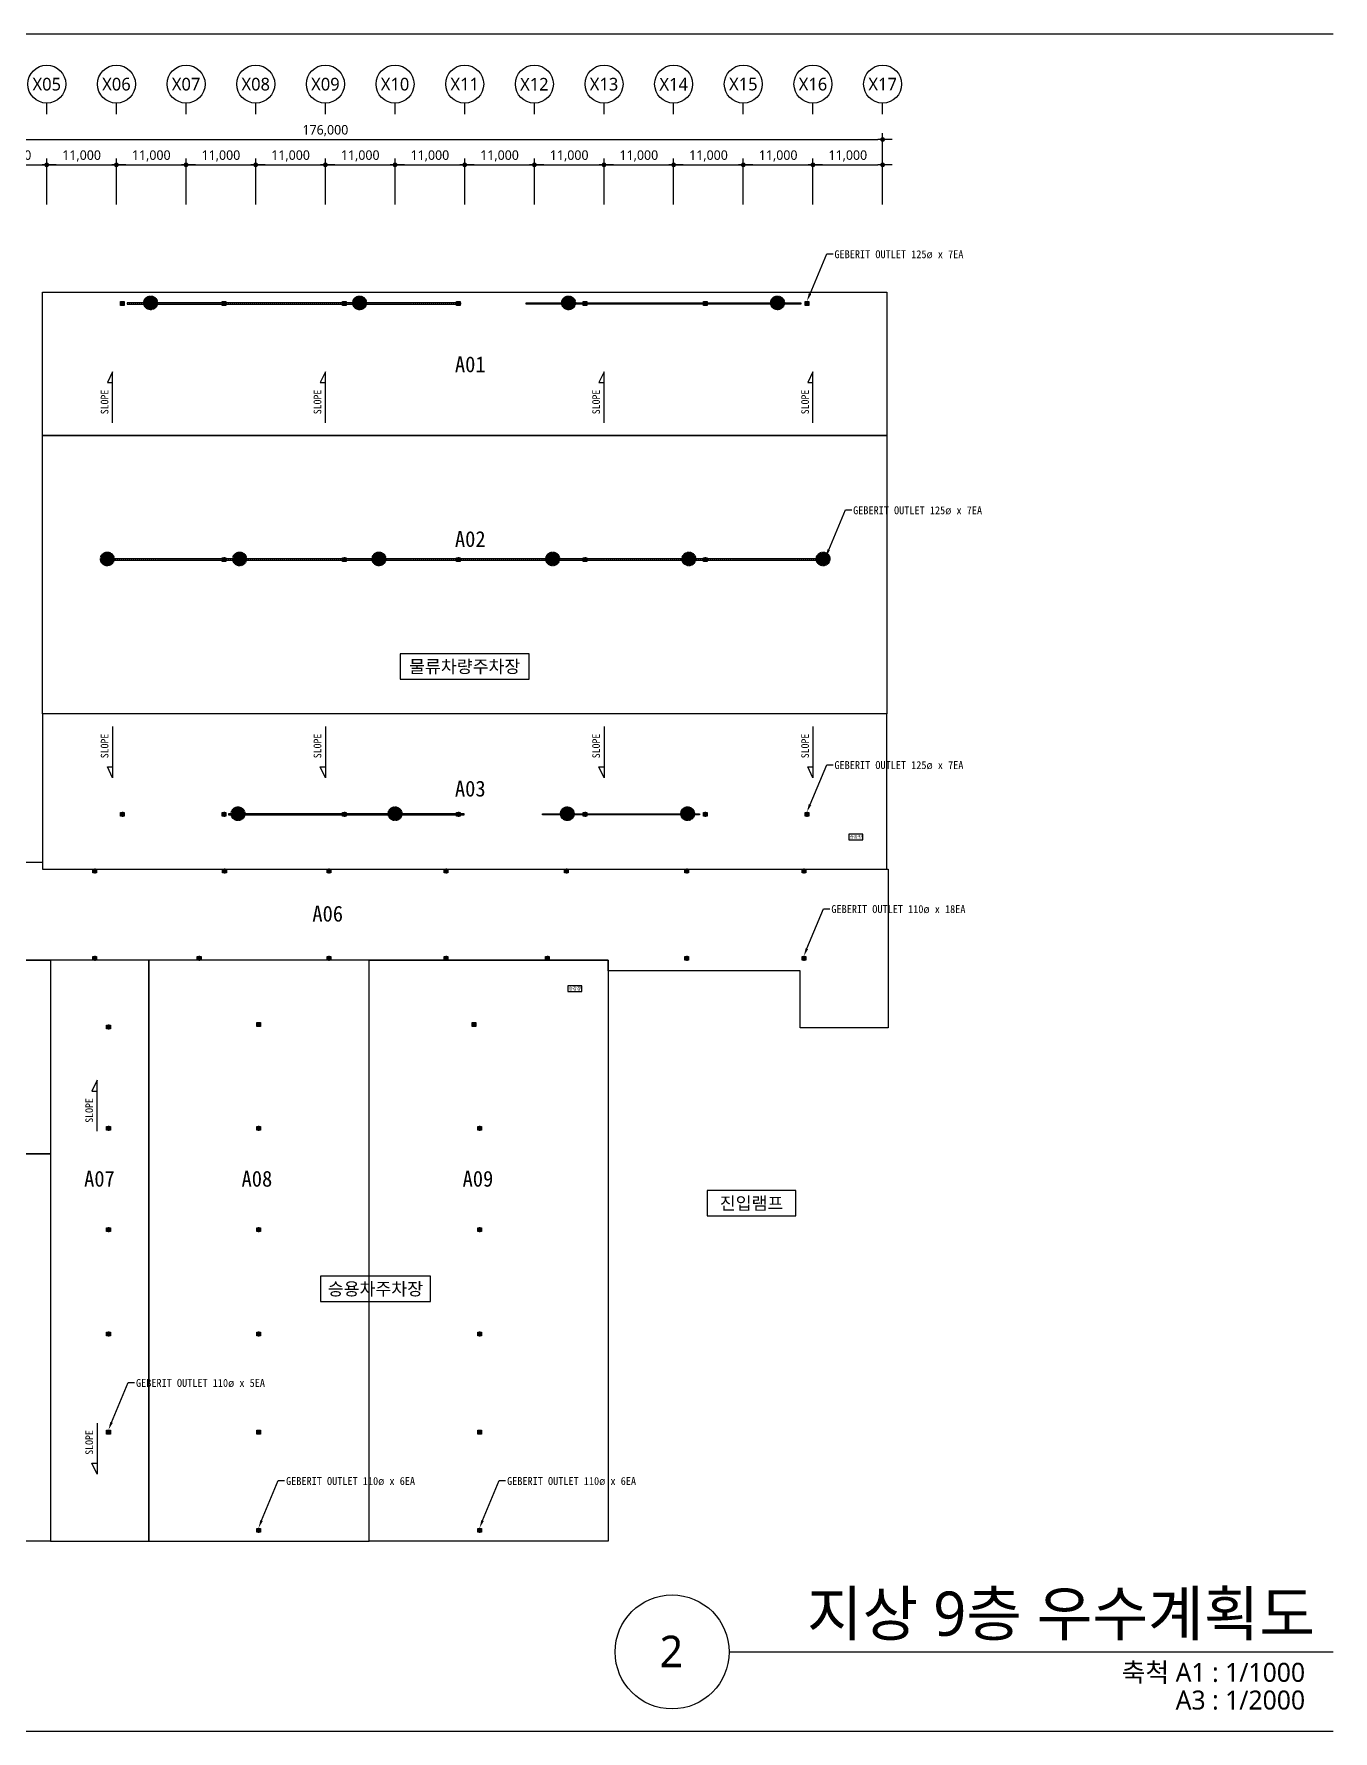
# Model space of a CAD drawing. Header units: millimetres. Extents: x 5104319 to 7084979, y 3076390 to 3633130.
# Drawn here: x 6457912 to 6663069, y 3365030 to 3633130 of the extents above; entities that cross this region are included whole.
import ezdxf
from ezdxf.enums import TextEntityAlignment as Align

# ---------------------------------------------------------------- set-up
doc = ezdxf.new("R2010")
doc.units = ezdxf.units.MM
doc.header["$PDMODE"] = 1
doc.linetypes.add('HID', pattern=[2.3, 1.5, -0.8])
doc.layers.get('Defpoints').update_dxf_attribs({"color": 140})
for name, color, linetype in [('!!트렌치', 10, 'Continuous'), ('AA-SYMB', 1, 'Continuous'), ('AA-TEX-3', 3, 'Continuous'), ('ARCH', 8, 'Continuous'), ('사이포닉', 3, 'Continuous'), ('사이포닉0', 3, 'Continuous'), ('우수면적', 1, 'Continuous')]:
    doc.layers.add(name, color=color, linetype=linetype)
for name, color, linetype, lineweight in [('A-AXIS-BUBL', 7, 'Continuous', 25), ('A-DIMS', 7, 'Continuous', 25), ('A-XXXX-SYMB', 7, 'Continuous', 25), ('A-XXXX-TXT1', 3, 'Continuous', 25), ('A-XXXX-TXT2', 3, 'Continuous', 25)]:
    doc.layers.add(name, color=color, linetype=linetype, lineweight=lineweight)
doc.styles.add('HY울릉도L', font='')
doc.styles.add('XR-평면도$0$맑은 고딕', font='malgun.ttf')
doc.styles.add('돋움체', font='')
doc.styles.add('맑은고딕', font='malgun.ttf')
doc.styles.add('사이포닉', font='')
doc.styles.get('HY울릉도L').set_extended_font_data('Dotum')
doc.styles.get('돋움체').set_extended_font_data('DotumChe')
doc.styles.get('사이포닉').set_extended_font_data('GulimChe')
doc.dimstyles.new('CDIM', dxfattribs={"dimtxt": 3, "dimasz": 1.5, "dimexe": 2, "dimexo": 1, "dimgap": 1, "dimtad": 1, "dimdec": 0, "dimrnd": 0.5, "dimzin": 0, "dimdsep": 32, "dimlunit": 6, "dimtxsty": 'HY울릉도L', "dimblk1": '_CIDOT', "dimblk2": '_CIDOT', "dimsah": 1, "dimcen": 5.5, "dimclrd": 2, "dimclre": 2, "dimclrt": 7, "dimadec": 0, "dimazin": 0, "dimtfac": 1, "dimtdec": 0, "dimtix": 1, "dimtmove": 2, "dimatfit": 1, "dimldrblk": '_CIDOT', "dimfxl": 1, "dimtolj": 1, "dimtzin": 0, "dimlwd": -1, "dimarcsym": 0})
pattern_1 = [(90, (72700, -81950), (-317.5, 2e-14), [])]
pattern_2 = [(45, (62016.24, 2647.49), (-112.2532, 112.2532), [])]
pattern_3 = [(45, (62016.24, 2447.49), (-112.2532, 112.2532), [])]
pattern_4 = [(45, (57016.24, 2447.49), (-112.2532, 112.2532), [])]

# ---------------------------------------------------------------- blocks, each defined once
blk = doc.blocks.new('_CIDOT')
at = {"color": 0, "linetype": 'ByBlock'}
blk.add_line((2, 0), (-1, 0), dxfattribs=at)
at = {"color": 0, "linetype": 'ByBlock', "const_width": 0.5}
blk.add_lwpolyline([(-0.25, 0, 1), (0.25, 0, 1)], format="xyb", close=True, dxfattribs=at)
blk = doc.blocks.new('*D30')
at = {"layer": 'A-DIMS', "lineweight": -2, "transparency": 16777216}
for p, q in [((159693, 255621), (159693, 262871)), ((170693, 255621), (170693, 262871))]:
    blk.add_line(p, q, dxfattribs=at)
at = {"layer": 'A-DIMS', "transparency": 16777216}
blk.add_line((160443, 261871), (169943, 261871), dxfattribs=at)
at = {"layer": 'Defpoints', "color": 0, "transparency": 16777216}
for p in [(170693, 261871), (159693, 255121), (170693, 255121)]:
    blk.add_point(p, dxfattribs=at)
at = {"layer": 'A-DIMS', "transparency": 16777216, "xscale": 750, "yscale": 750, "zscale": 750, "rotation": 180}
blk.add_blockref('_CIDOT', (159693, 261871), dxfattribs=at)
at = {"layer": 'A-DIMS', "transparency": 16777216, "xscale": 750, "yscale": 750, "zscale": 750}
blk.add_blockref('_CIDOT', (170693, 261871), dxfattribs=at)
at = {"layer": 'A-DIMS', "color": 3, "transparency": 16777216, "insert": (165193, 263275), "char_height": 1500, "attachment_point": 5, "style": '맑은고딕'}
blk.add_mtext('\\A1;11,000', dxfattribs=at)
blk = doc.blocks.new('*D31')
at = {"layer": 'A-DIMS', "lineweight": -2, "transparency": 16777216}
for p, q in [((170693, 255621), (170693, 262871)), ((181693, 255621), (181693, 262871))]:
    blk.add_line(p, q, dxfattribs=at)
at = {"layer": 'A-DIMS', "transparency": 16777216}
blk.add_line((171443, 261871), (180943, 261871), dxfattribs=at)
at = {"layer": 'Defpoints', "color": 0, "transparency": 16777216}
for p in [(181693, 261871), (170693, 255121), (181693, 255121)]:
    blk.add_point(p, dxfattribs=at)
at = {"layer": 'A-DIMS', "transparency": 16777216, "xscale": 750, "yscale": 750, "zscale": 750, "rotation": 180}
blk.add_blockref('_CIDOT', (170693, 261871), dxfattribs=at)
at = {"layer": 'A-DIMS', "transparency": 16777216, "xscale": 750, "yscale": 750, "zscale": 750}
blk.add_blockref('_CIDOT', (181693, 261871), dxfattribs=at)
at = {"layer": 'A-DIMS', "color": 3, "transparency": 16777216, "insert": (176193, 263275), "char_height": 1500, "attachment_point": 5, "style": '맑은고딕'}
blk.add_mtext('\\A1;11,000', dxfattribs=at)
blk = doc.blocks.new('*D32')
at = {"layer": 'A-DIMS', "lineweight": -2, "transparency": 16777216}
for p, q in [((181693, 255621), (181693, 262871)), ((192693, 255621), (192693, 262871))]:
    blk.add_line(p, q, dxfattribs=at)
at = {"layer": 'A-DIMS', "transparency": 16777216}
blk.add_line((182443, 261871), (191943, 261871), dxfattribs=at)
at = {"layer": 'Defpoints', "color": 0, "transparency": 16777216}
for p in [(192693, 261871), (181693, 255121), (192693, 255121)]:
    blk.add_point(p, dxfattribs=at)
at = {"layer": 'A-DIMS', "transparency": 16777216, "xscale": 750, "yscale": 750, "zscale": 750, "rotation": 180}
blk.add_blockref('_CIDOT', (181693, 261871), dxfattribs=at)
at = {"layer": 'A-DIMS', "transparency": 16777216, "xscale": 750, "yscale": 750, "zscale": 750}
blk.add_blockref('_CIDOT', (192693, 261871), dxfattribs=at)
at = {"layer": 'A-DIMS', "color": 3, "transparency": 16777216, "insert": (187193, 263275), "char_height": 1500, "attachment_point": 5, "style": '맑은고딕'}
blk.add_mtext('\\A1;11,000', dxfattribs=at)
blk = doc.blocks.new('*D33')
at = {"layer": 'A-DIMS', "lineweight": -2, "transparency": 16777216}
for p, q in [((192693, 255621), (192693, 262871)), ((203693, 255621), (203693, 262871))]:
    blk.add_line(p, q, dxfattribs=at)
at = {"layer": 'A-DIMS', "transparency": 16777216}
blk.add_line((193443, 261871), (202943, 261871), dxfattribs=at)
at = {"layer": 'Defpoints', "color": 0, "transparency": 16777216}
for p in [(203693, 261871), (192693, 255121), (203693, 255121)]:
    blk.add_point(p, dxfattribs=at)
at = {"layer": 'A-DIMS', "transparency": 16777216, "xscale": 750, "yscale": 750, "zscale": 750, "rotation": 180}
blk.add_blockref('_CIDOT', (192693, 261871), dxfattribs=at)
at = {"layer": 'A-DIMS', "transparency": 16777216, "xscale": 750, "yscale": 750, "zscale": 750}
blk.add_blockref('_CIDOT', (203693, 261871), dxfattribs=at)
at = {"layer": 'A-DIMS', "color": 3, "transparency": 16777216, "insert": (198193, 263275), "char_height": 1500, "attachment_point": 5, "style": '맑은고딕'}
blk.add_mtext('\\A1;11,000', dxfattribs=at)
blk = doc.blocks.new('*D34')
at = {"layer": 'A-DIMS', "lineweight": -2, "transparency": 16777216}
for p, q in [((203693, 255621), (203693, 262871)), ((214693, 255621), (214693, 262871))]:
    blk.add_line(p, q, dxfattribs=at)
at = {"layer": 'A-DIMS', "transparency": 16777216}
blk.add_line((204443, 261871), (213943, 261871), dxfattribs=at)
at = {"layer": 'Defpoints', "color": 0, "transparency": 16777216}
for p in [(214693, 261871), (203693, 255121), (214693, 255121)]:
    blk.add_point(p, dxfattribs=at)
at = {"layer": 'A-DIMS', "transparency": 16777216, "xscale": 750, "yscale": 750, "zscale": 750, "rotation": 180}
blk.add_blockref('_CIDOT', (203693, 261871), dxfattribs=at)
at = {"layer": 'A-DIMS', "transparency": 16777216, "xscale": 750, "yscale": 750, "zscale": 750}
blk.add_blockref('_CIDOT', (214693, 261871), dxfattribs=at)
at = {"layer": 'A-DIMS', "color": 3, "transparency": 16777216, "insert": (209193, 263275), "char_height": 1500, "attachment_point": 5, "style": '맑은고딕'}
blk.add_mtext('\\A1;11,000', dxfattribs=at)
blk = doc.blocks.new('*D35')
at = {"layer": 'A-DIMS', "lineweight": -2, "transparency": 16777216}
for p, q in [((214693, 255621), (214693, 262871)), ((225693, 255621), (225693, 262871))]:
    blk.add_line(p, q, dxfattribs=at)
at = {"layer": 'A-DIMS', "transparency": 16777216}
blk.add_line((215443, 261871), (224943, 261871), dxfattribs=at)
at = {"layer": 'Defpoints', "color": 0, "transparency": 16777216}
for p in [(225693, 261871), (214693, 255121), (225693, 255121)]:
    blk.add_point(p, dxfattribs=at)
at = {"layer": 'A-DIMS', "transparency": 16777216, "xscale": 750, "yscale": 750, "zscale": 750, "rotation": 180}
blk.add_blockref('_CIDOT', (214693, 261871), dxfattribs=at)
at = {"layer": 'A-DIMS', "transparency": 16777216, "xscale": 750, "yscale": 750, "zscale": 750}
blk.add_blockref('_CIDOT', (225693, 261871), dxfattribs=at)
at = {"layer": 'A-DIMS', "color": 3, "transparency": 16777216, "insert": (220193, 263275), "char_height": 1500, "attachment_point": 5, "style": '맑은고딕'}
blk.add_mtext('\\A1;11,000', dxfattribs=at)
blk = doc.blocks.new('*D36')
at = {"layer": 'A-DIMS', "lineweight": -2, "transparency": 16777216}
for p, q in [((225693, 255621), (225693, 262871)), ((236693, 255621), (236693, 262871))]:
    blk.add_line(p, q, dxfattribs=at)
at = {"layer": 'A-DIMS', "transparency": 16777216}
blk.add_line((226443, 261871), (235943, 261871), dxfattribs=at)
at = {"layer": 'Defpoints', "color": 0, "transparency": 16777216}
for p in [(236693, 261871), (225693, 255121), (236693, 255121)]:
    blk.add_point(p, dxfattribs=at)
at = {"layer": 'A-DIMS', "transparency": 16777216, "xscale": 750, "yscale": 750, "zscale": 750, "rotation": 180}
blk.add_blockref('_CIDOT', (225693, 261871), dxfattribs=at)
at = {"layer": 'A-DIMS', "transparency": 16777216, "xscale": 750, "yscale": 750, "zscale": 750}
blk.add_blockref('_CIDOT', (236693, 261871), dxfattribs=at)
at = {"layer": 'A-DIMS', "color": 3, "transparency": 16777216, "insert": (231193, 263275), "char_height": 1500, "attachment_point": 5, "style": '맑은고딕'}
blk.add_mtext('\\A1;11,000', dxfattribs=at)
blk = doc.blocks.new('*D37')
at = {"layer": 'A-DIMS', "lineweight": -2, "transparency": 16777216}
for p, q in [((236693, 255621), (236693, 262871)), ((247693, 255621), (247693, 262871))]:
    blk.add_line(p, q, dxfattribs=at)
at = {"layer": 'A-DIMS', "transparency": 16777216}
blk.add_line((237443, 261871), (246943, 261871), dxfattribs=at)
at = {"layer": 'Defpoints', "color": 0, "transparency": 16777216}
for p in [(247693, 261871), (236693, 255121), (247693, 255121)]:
    blk.add_point(p, dxfattribs=at)
at = {"layer": 'A-DIMS', "transparency": 16777216, "xscale": 750, "yscale": 750, "zscale": 750, "rotation": 180}
blk.add_blockref('_CIDOT', (236693, 261871), dxfattribs=at)
at = {"layer": 'A-DIMS', "transparency": 16777216, "xscale": 750, "yscale": 750, "zscale": 750}
blk.add_blockref('_CIDOT', (247693, 261871), dxfattribs=at)
at = {"layer": 'A-DIMS', "color": 3, "transparency": 16777216, "insert": (242193, 263275), "char_height": 1500, "attachment_point": 5, "style": '맑은고딕'}
blk.add_mtext('\\A1;11,000', dxfattribs=at)
blk = doc.blocks.new('*D38')
at = {"layer": 'A-DIMS', "lineweight": -2, "transparency": 16777216}
for p, q in [((247693, 255621), (247693, 262871)), ((258693, 255621), (258693, 262871))]:
    blk.add_line(p, q, dxfattribs=at)
at = {"layer": 'A-DIMS', "transparency": 16777216}
blk.add_line((248443, 261871), (257943, 261871), dxfattribs=at)
at = {"layer": 'Defpoints', "color": 0, "transparency": 16777216}
for p in [(258693, 261871), (247693, 255121), (258693, 255121)]:
    blk.add_point(p, dxfattribs=at)
at = {"layer": 'A-DIMS', "transparency": 16777216, "xscale": 750, "yscale": 750, "zscale": 750, "rotation": 180}
blk.add_blockref('_CIDOT', (247693, 261871), dxfattribs=at)
at = {"layer": 'A-DIMS', "transparency": 16777216, "xscale": 750, "yscale": 750, "zscale": 750}
blk.add_blockref('_CIDOT', (258693, 261871), dxfattribs=at)
at = {"layer": 'A-DIMS', "color": 3, "transparency": 16777216, "insert": (253193, 263275), "char_height": 1500, "attachment_point": 5, "style": '맑은고딕'}
blk.add_mtext('\\A1;11,000', dxfattribs=at)
blk = doc.blocks.new('*D39')
at = {"layer": 'A-DIMS', "lineweight": -2, "transparency": 16777216}
for p, q in [((258693, 255621), (258693, 262871)), ((269693, 255621), (269693, 262871))]:
    blk.add_line(p, q, dxfattribs=at)
at = {"layer": 'A-DIMS', "transparency": 16777216}
blk.add_line((259443, 261871), (268943, 261871), dxfattribs=at)
at = {"layer": 'Defpoints', "color": 0, "transparency": 16777216}
for p in [(269693, 261871), (258693, 255121), (269693, 255121)]:
    blk.add_point(p, dxfattribs=at)
at = {"layer": 'A-DIMS', "transparency": 16777216, "xscale": 750, "yscale": 750, "zscale": 750, "rotation": 180}
blk.add_blockref('_CIDOT', (258693, 261871), dxfattribs=at)
at = {"layer": 'A-DIMS', "transparency": 16777216, "xscale": 750, "yscale": 750, "zscale": 750}
blk.add_blockref('_CIDOT', (269693, 261871), dxfattribs=at)
at = {"layer": 'A-DIMS', "color": 3, "transparency": 16777216, "insert": (264193, 263275), "char_height": 1500, "attachment_point": 5, "style": '맑은고딕'}
blk.add_mtext('\\A1;11,000', dxfattribs=at)
blk = doc.blocks.new('*D40')
at = {"layer": 'A-DIMS', "lineweight": -2, "transparency": 16777216}
for p, q in [((269693, 255621), (269693, 262871)), ((280693, 255621), (280693, 262871))]:
    blk.add_line(p, q, dxfattribs=at)
at = {"layer": 'A-DIMS', "transparency": 16777216}
blk.add_line((270443, 261871), (279943, 261871), dxfattribs=at)
at = {"layer": 'Defpoints', "color": 0, "transparency": 16777216}
for p in [(280693, 261871), (269693, 255121), (280693, 255121)]:
    blk.add_point(p, dxfattribs=at)
at = {"layer": 'A-DIMS', "transparency": 16777216, "xscale": 750, "yscale": 750, "zscale": 750, "rotation": 180}
blk.add_blockref('_CIDOT', (269693, 261871), dxfattribs=at)
at = {"layer": 'A-DIMS', "transparency": 16777216, "xscale": 750, "yscale": 750, "zscale": 750}
blk.add_blockref('_CIDOT', (280693, 261871), dxfattribs=at)
at = {"layer": 'A-DIMS', "color": 3, "transparency": 16777216, "insert": (275193, 263275), "char_height": 1500, "attachment_point": 5, "style": '맑은고딕'}
blk.add_mtext('\\A1;11,000', dxfattribs=at)
blk = doc.blocks.new('*D41')
at = {"layer": 'A-DIMS', "lineweight": -2, "transparency": 16777216}
for p, q in [((280693, 255621), (280693, 262871)), ((291693, 255621), (291693, 262871))]:
    blk.add_line(p, q, dxfattribs=at)
at = {"layer": 'A-DIMS', "transparency": 16777216}
blk.add_line((281443, 261871), (290943, 261871), dxfattribs=at)
at = {"layer": 'Defpoints', "color": 0, "transparency": 16777216}
for p in [(291693, 261871), (280693, 255121), (291693, 255121)]:
    blk.add_point(p, dxfattribs=at)
at = {"layer": 'A-DIMS', "transparency": 16777216, "xscale": 750, "yscale": 750, "zscale": 750, "rotation": 180}
blk.add_blockref('_CIDOT', (280693, 261871), dxfattribs=at)
at = {"layer": 'A-DIMS', "transparency": 16777216, "xscale": 750, "yscale": 750, "zscale": 750}
blk.add_blockref('_CIDOT', (291693, 261871), dxfattribs=at)
at = {"layer": 'A-DIMS', "color": 3, "transparency": 16777216, "insert": (286193, 263275), "char_height": 1500, "attachment_point": 5, "style": '맑은고딕'}
blk.add_mtext('\\A1;11,000', dxfattribs=at)
blk = doc.blocks.new('*D42')
at = {"layer": 'A-DIMS', "lineweight": -2, "transparency": 16777216}
for p, q in [((126693, 255621), (126693, 266871)), ((302693, 255621), (302693, 266871))]:
    blk.add_line(p, q, dxfattribs=at)
at = {"layer": 'A-DIMS', "transparency": 16777216}
blk.add_line((127443, 265871), (301943, 265871), dxfattribs=at)
at = {"layer": 'Defpoints', "color": 0, "transparency": 16777216}
for p in [(302693, 265871), (126693, 255121), (302693, 255121)]:
    blk.add_point(p, dxfattribs=at)
at = {"layer": 'A-DIMS', "transparency": 16777216, "xscale": 750, "yscale": 750, "zscale": 750, "rotation": 180}
blk.add_blockref('_CIDOT', (126693, 265871), dxfattribs=at)
at = {"layer": 'A-DIMS', "transparency": 16777216, "xscale": 750, "yscale": 750, "zscale": 750}
blk.add_blockref('_CIDOT', (302693, 265871), dxfattribs=at)
at = {"layer": 'A-DIMS', "color": 3, "transparency": 16777216, "insert": (214693, 267275), "char_height": 1500, "attachment_point": 5, "style": '맑은고딕'}
blk.add_mtext('\\A1;176,000', dxfattribs=at)
blk = doc.blocks.new('*D43')
at = {"layer": 'A-DIMS', "lineweight": -2, "transparency": 16777216}
for p, q in [((291693, 255621), (291693, 262871)), ((302693, 255621), (302693, 262871))]:
    blk.add_line(p, q, dxfattribs=at)
at = {"layer": 'A-DIMS', "transparency": 16777216}
blk.add_line((292443, 261871), (301943, 261871), dxfattribs=at)
at = {"layer": 'Defpoints', "color": 0, "transparency": 16777216}
for p in [(302693, 261871), (291693, 255121), (302693, 255121)]:
    blk.add_point(p, dxfattribs=at)
at = {"layer": 'A-DIMS', "transparency": 16777216, "xscale": 750, "yscale": 750, "zscale": 750, "rotation": 180}
blk.add_blockref('_CIDOT', (291693, 261871), dxfattribs=at)
at = {"layer": 'A-DIMS', "transparency": 16777216, "xscale": 750, "yscale": 750, "zscale": 750}
blk.add_blockref('_CIDOT', (302693, 261871), dxfattribs=at)
at = {"layer": 'A-DIMS', "color": 3, "transparency": 16777216, "insert": (297193, 263275), "char_height": 1500, "attachment_point": 5, "style": '맑은고딕'}
blk.add_mtext('\\A1;11,000', dxfattribs=at)
blk = doc.blocks.new('글_진입램프')
at = {"layer": 'A-XXXX-TXT2', "color": 0}
blk.add_lwpolyline([(-7000, -2000), (7000, -2000), (7000, 2000), (-7000, 2000)], close=True, dxfattribs=at)
at = {"layer": 'A-XXXX-TXT2', "style": '맑은고딕'}
blk.add_text('진입램프', height=2000, dxfattribs=at).set_placement((0, 0), align=Align.MIDDLE_CENTER)
blk = doc.blocks.new('글_일반주차')
at = {"layer": 'A-XXXX-TXT2', "color": 0}
blk.add_lwpolyline([(-8700, -2000), (8700, -2000), (8700, 2000), (-8700, 2000)], close=True, dxfattribs=at)
at = {"layer": 'A-XXXX-TXT2', "style": '맑은고딕'}
blk.add_text('승용차주차장', height=2000, dxfattribs=at).set_placement((0, 0), align=Align.MIDDLE_CENTER)
blk = doc.blocks.new('글_승강장')
at = {"layer": 'A-XXXX-TXT2', "color": 0, "ltscale": 100}
blk.add_lwpolyline([(-1100, 450), (-1100, -450), (1100, -450), (1100, 450)], close=True, dxfattribs=at)
at = {"layer": 'A-XXXX-TXT2', "ltscale": 100, "style": 'XR-평면도$0$맑은 고딕'}
blk.add_text('승강장', height=500, dxfattribs=at).set_placement((0, 0), align=Align.MIDDLE_CENTER)
blk = doc.blocks.new('글_물류차량주차장')
at = {"layer": 'A-XXXX-TXT2', "color": 0}
blk.add_lwpolyline([(-10200, -2000), (10200, -2000), (10200, 2000), (-10200, 2000)], close=True, dxfattribs=at)
at = {"layer": 'A-XXXX-TXT2', "style": '맑은고딕'}
blk.add_text('물류차량주차장', height=2000, dxfattribs=at).set_placement((0, 0), align=Align.MIDDLE_CENTER)
blk = doc.blocks.new('A$C4B7E38C9')
at = {"layer": '!!트렌치', "linetype": 'HID', "ltscale": 100}
h = blk.add_hatch(dxfattribs=at)
h.set_pattern_fill('ANSI31', color=160, scale=50)
h.set_pattern_definition([(45, (59317.38, -2135.78), (-112.253, 112.253), [])])
edge = h.paths.add_edge_path()
edge.add_ellipse((60400, -1053), major_axis=(1083, 0), ratio=1, start_angle=0, end_angle=360)
h = blk.add_hatch(dxfattribs=at)
h.set_pattern_fill('ANSI31', color=160, scale=50)
h.set_pattern_definition(pattern_2)
edge = h.paths.add_edge_path()
edge.add_ellipse((93400, -1056), major_axis=(1083, 0), ratio=1, start_angle=0, end_angle=360)
h = blk.add_hatch(dxfattribs=at)
h.set_pattern_fill('ANSI31', color=160, scale=50)
h.set_pattern_definition(pattern_2)
edge = h.paths.add_edge_path()
edge.add_ellipse((126400, -1056), major_axis=(1083, 0), ratio=1, start_angle=0, end_angle=360)
h = blk.add_hatch(dxfattribs=at)
h.set_pattern_fill('ANSI31', color=160, scale=50)
h.set_pattern_definition(pattern_2)
edge = h.paths.add_edge_path()
edge.add_ellipse((159400, -1053), major_axis=(1083, 0), ratio=1, start_angle=0, end_angle=360)
at = {"layer": '!!트렌치'}
h = blk.add_hatch(dxfattribs=at)
h.set_pattern_fill('ANSI31', color=256, scale=100, angle=45)
h.set_pattern_definition([(90, (56700, -1250), (-317.5, 2e-14), [])])
h.paths.add_polyline_path([(109400, -1250), (109400, -1050), (56700, -1050), (56700, -1250)])
h = blk.add_hatch(dxfattribs=at)
h.set_pattern_fill('ANSI31', color=256, scale=100, angle=45)
h.set_pattern_definition([(90, (119700, -1250), (-317.5, 2e-14), [])])
h.paths.add_polyline_path([(119700, -1250), (119700, -1050), (163100, -1050), (163100, -1250)])
at = {"layer": '!!트렌치', "linetype": 'HID', "ltscale": 100}
h = blk.add_hatch(dxfattribs=at)
h.set_pattern_fill('ANSI31', color=160, scale=50)
h.set_pattern_definition([(45, (41116.24, 2447.49), (-112.2532, 112.2532), [])])
edge = h.paths.add_edge_path()
edge.add_ellipse((53561, -41506), major_axis=(1083, 0), ratio=1, start_angle=0, end_angle=360)
at = {"layer": '!!트렌치'}
h = blk.add_hatch(dxfattribs=at)
h.set_pattern_fill('ANSI31', color=256, scale=100, angle=45)
h.set_pattern_definition([(90, (56700, -41700), (-317.5, 2e-14), [])])
h.paths.add_polyline_path([(167100, -41700), (167100, -41500), (53100, -41500), (53100, -41700)])
at = {"layer": '!!트렌치', "linetype": 'HID', "ltscale": 100}
h = blk.add_hatch(dxfattribs=at)
h.set_pattern_fill('ANSI31', color=160, scale=50)
h.set_pattern_definition(pattern_3)
edge = h.paths.add_edge_path()
edge.add_ellipse((74461, -41506), major_axis=(1083, 0), ratio=1, start_angle=0, end_angle=360)
h = blk.add_hatch(dxfattribs=at)
h.set_pattern_fill('ANSI31', color=160, scale=50)
h.set_pattern_definition(pattern_3)
edge = h.paths.add_edge_path()
edge.add_ellipse((96461, -41503), major_axis=(1083, 0), ratio=1, start_angle=0, end_angle=360)
h = blk.add_hatch(dxfattribs=at)
h.set_pattern_fill('ANSI31', color=160, scale=50)
h.set_pattern_definition(pattern_4)
edge = h.paths.add_edge_path()
edge.add_ellipse((123900, -41506), major_axis=(1083, 0), ratio=1, start_angle=0, end_angle=360)
h = blk.add_hatch(dxfattribs=at)
h.set_pattern_fill('ANSI31', color=160, scale=50)
h.set_pattern_definition(pattern_4)
edge = h.paths.add_edge_path()
edge.add_ellipse((145400, -41506), major_axis=(1083, 0), ratio=1, start_angle=0, end_angle=360)
h = blk.add_hatch(dxfattribs=at)
h.set_pattern_fill('ANSI31', color=160, scale=50)
h.set_pattern_definition([(45, (78216.24, 2447.49), (-112.2532, 112.2532), [])])
edge = h.paths.add_edge_path()
edge.add_ellipse((166600, -41506), major_axis=(1083, 0), ratio=1, start_angle=0, end_angle=360)
at = {"layer": '!!트렌치'}
h = blk.add_hatch(dxfattribs=at)
h.set_pattern_fill('ANSI31', color=256, scale=100, angle=45)
h.set_pattern_definition(pattern_1)
h.paths.add_polyline_path([(109900, -81950), (109900, -81750), (72700, -81750), (72700, -81950)])
at = {"layer": '!!트렌치', "linetype": 'HID', "ltscale": 100}
h = blk.add_hatch(dxfattribs=at)
h.set_pattern_fill('ANSI31', color=160, scale=50)
h.set_pattern_definition(pattern_2)
edge = h.paths.add_edge_path()
edge.add_ellipse((74200, -81756), major_axis=(1083, 0), ratio=1, start_angle=0, end_angle=360)
h = blk.add_hatch(dxfattribs=at)
h.set_pattern_fill('ANSI31', color=160, scale=50)
h.set_pattern_definition(pattern_2)
edge = h.paths.add_edge_path()
edge.add_ellipse((99000, -81753), major_axis=(1083, 0), ratio=1, start_angle=0, end_angle=360)
at = {"layer": '!!트렌치'}
h = blk.add_hatch(dxfattribs=at)
h.set_pattern_fill('ANSI31', color=256, scale=100, angle=45)
h.set_pattern_definition(pattern_1)
h.paths.add_polyline_path([(122300, -81950), (122300, -81750), (147100, -81750), (147100, -81950)])
at = {"layer": '!!트렌치', "linetype": 'HID', "ltscale": 100}
h = blk.add_hatch(dxfattribs=at)
h.set_pattern_fill('ANSI31', color=160, scale=50)
h.set_pattern_definition(pattern_2)
edge = h.paths.add_edge_path()
edge.add_ellipse((126200, -81756), major_axis=(1083, 0), ratio=1, start_angle=0, end_angle=360)
h = blk.add_hatch(dxfattribs=at)
h.set_pattern_fill('ANSI31', color=160, scale=50)
h.set_pattern_definition(pattern_2)
edge = h.paths.add_edge_path()
edge.add_ellipse((145200, -81753), major_axis=(1083, 0), ratio=1, start_angle=0, end_angle=360)
at = {"layer": '!!트렌치', "color": 5}
for p, q in [((60594, -1050), (60206, -1050)), ((60400, -856), (60400, -1250)), ((93594, -1050), (93206, -1050)), ((93400, -856), (93400, -1250)), ((126594, -1050), (126206, -1050)), ((126400, -856), (126400, -1250)), ((159594, -1050), (159206, -1050)), ((159400, -856), (159400, -1250)), ((53754, -41500), (53367, -41500)), ((53561, -41306), (53561, -41700)), ((74654, -41500), (74267, -41500)), ((74461, -41306), (74461, -41700)), ((96654, -41500), (96267, -41500)), ((96461, -41306), (96461, -41700)), ((124094, -41500), (123706, -41500)), ((123900, -41306), (123900, -41700)), ((145594, -41500), (145206, -41500)), ((145400, -41306), (145400, -41700)), ((166794, -41500), (166406, -41500)), ((166600, -41306), (166600, -41700)), ((74394, -81750), (74006, -81750)), ((74200, -81556), (74200, -81950)), ((126394, -81750), (126006, -81750)), ((126200, -81556), (126200, -81950)), ((145394, -81750), (145006, -81750)), ((145200, -81556), (145200, -81950))]:
    blk.add_line(p, q, dxfattribs=at)
at = {"layer": '!!트렌치', "color": 160}
for p, q in [((99194, -81750), (98806, -81750)), ((99000, -81556), (99000, -81950))]:
    blk.add_line(p, q, dxfattribs=at)
at = {"layer": '!!트렌치'}
for points in [[(109400, -1250), (109400, -1050), (56700, -1050), (56700, -1250), (109400, -1250)], [(119700, -1250), (119700, -1050), (163100, -1050), (163100, -1250), (119700, -1250)], [(109900, -81950), (109900, -81750), (72700, -81750), (72700, -81950), (109900, -81950)], [(122300, -81950), (122300, -81750), (147100, -81750), (147100, -81950), (122300, -81950)]]:
    blk.add_lwpolyline(points, dxfattribs=at)
blk.add_lwpolyline([(167100, -41700), (167100, -41500), (53100, -41500), (53100, -41700)], close=True, dxfattribs=at)
at = {"layer": '!!트렌치', "color": 160, "linetype": 'HID', "ltscale": 100}
for centre in [(60400, -1053), (93400, -1056), (126400, -1056), (159400, -1053), (53561, -41506), (74461, -41506), (96461, -41503), (123900, -41506), (145400, -41506), (166600, -41506), (74200, -81756), (99000, -81753), (126200, -81756), (145200, -81753)]:
    blk.add_circle(centre, 1083, dxfattribs=at)
at = {"layer": '!!트렌치', "color": 5, "linetype": 'HID', "ltscale": 100}
for centre in [(60400, -1053), (93400, -1053), (126400, -1056), (159400, -1056), (53561, -41503), (74461, -41503), (96461, -41503), (123900, -41506), (145400, -41503), (166600, -41503), (74200, -81753), (99000, -81753), (126200, -81753), (145200, -81753)]:
    blk.add_circle(centre, 541, dxfattribs=at)
at = {"layer": '!!트렌치', "color": 5}
for centre in [(60400, -1050), (93400, -1050), (126400, -1050), (159400, -1050), (53561, -41500), (74461, -41500), (96461, -41500), (123900, -41500), (145400, -41500), (166600, -41500), (74200, -81750), (126200, -81750), (145200, -81750)]:
    blk.add_circle(centre, 100, dxfattribs=at)
at = {"layer": '!!트렌치', "color": 160}
blk.add_circle((99000, -81750), 100, dxfattribs=at)
blk = doc.blocks.new('aaaa')
at = {"layer": '사이포닉0', "color": 1}
blk.add_lwpolyline([(432363.62, -188335.88), (432368.88, -188323.29), (432370.88, -188323.29)], dxfattribs=at)
blk.add_solid([(432364, -188336.05), (432362.65, -188338.19), (432363.23, -188335.72)], dxfattribs=at)
blk = doc.blocks.new('OUTLET')
at = {"layer": '사이포닉', "color": 4}
for p, q in [((-2.9, 0), (2.9, 0)), ((0, 2.9), (0, -2.9))]:
    blk.add_line(p, q, dxfattribs=at)
blk.add_lwpolyline([(-2.2, -2.2), (-2.2, 2.2), (2.2, 2.2), (2.2, -2.2), (-2.2, -2.2)], dxfattribs=at)
blk.add_circle((0, 0), 1.5, dxfattribs=at)
blk = doc.blocks.new('DIM(210222)')
for p, q in [((170693, 269870.6), (170693, 271620.6)), ((181693, 269870.6), (181693, 271620.6)), ((192693, 269870.6), (192693, 271620.6)), ((203693, 269870.6), (203693, 271620.6)), ((214693, 269870.6), (214693, 271620.6)), ((225693, 269870.6), (225693, 271620.6)), ((236693, 269870.6), (236693, 271620.6)), ((247693, 269870.6), (247693, 271620.6)), ((258693, 269870.6), (258693, 271620.6)), ((269693, 269870.6), (269693, 271620.6)), ((280693, 269870.6), (280693, 271620.6)), ((291693, 269870.6), (291693, 271620.6)), ((302693, 269870.6), (302693, 271620.6))]:
    blk.add_line(p, q)
at = {"layer": 'A-AXIS-BUBL', "ltscale": 0.2}
for centre in [(170693, 274620.6), (181693, 274620.6), (192693, 274620.6), (203693, 274620.6), (214693, 274620.6), (225693, 274620.6), (236693, 274620.6), (247693, 274620.6), (258693, 274620.6), (269693, 274620.6), (280693, 274620.6), (291693, 274620.6), (302693, 274620.6)]:
    blk.add_circle(centre, 3000, dxfattribs=at)
at = {"layer": 'A-XXXX-TXT2', "ltscale": 0.2, "style": '맑은고딕'}
for s, p in [('X05', (170693, 274620.6)), ('X06', (181693, 274620.6)), ('X07', (192693, 274620.6)), ('X08', (203693, 274620.6)), ('X09', (214693, 274620.6)), ('X10', (225693, 274620.6)), ('X11', (236693, 274620.6)), ('X12', (247693, 274620.6)), ('X13', (258693, 274620.6)), ('X14', (269693, 274620.6)), ('X15', (280693, 274620.6)), ('X16', (291693, 274620.6)), ('X17', (302693, 274620.6))]:
    blk.add_text(s, height=2000, dxfattribs=at).set_placement(p, align=Align.MIDDLE)
at = {"layer": 'A-DIMS'}
for p1, p2, distance, picture, middle in [((126693, 255120.6), (302693, 255120.6), 10750, '*D42', (214693, 267275.5)), ((159693, 255120.6), (170693, 255120.6), 6750, '*D30', (165193, 263275.5)), ((170693, 255120.6), (181693, 255120.6), 6750, '*D31', (176193, 263275.5)), ((181693, 255120.6), (192693, 255120.6), 6750, '*D32', (187193, 263275.5)), ((192693, 255120.6), (203693, 255120.6), 6750, '*D33', (198193, 263275.5)), ((203693, 255120.6), (214693, 255120.6), 6750, '*D34', (209193, 263275.5)), ((214693, 255120.6), (225693, 255120.6), 6750, '*D35', (220193, 263275.5)), ((225693, 255120.6), (236693, 255120.6), 6750, '*D36', (231193, 263275.5)), ((236693, 255120.6), (247693, 255120.6), 6750, '*D37', (242193, 263275.5)), ((247693, 255120.6), (258693, 255120.6), 6750, '*D38', (253193, 263275.5)), ((258693, 255120.6), (269693, 255120.6), 6750, '*D39', (264193, 263275.5)), ((269693, 255120.6), (280693, 255120.6), 6750, '*D40', (275193, 263275.5)), ((280693, 255120.6), (291693, 255120.6), 6750, '*D41', (286193, 263275.5)), ((291693, 255120.6), (302693, 255120.6), 6750, '*D43', (297193, 263275.5))]:
    dim = blk.add_aligned_dim(p1=p1, p2=p2, distance=distance, dimstyle='CDIM', override={"dimscale": 500, "dimtxsty": '맑은고딕', "dimclrd": 256, "dimclre": 256, "dimclrt": 3}, dxfattribs=at)
    dim.commit()
    dim.dimension.update_dxf_attribs({"geometry": picture, "text_midpoint": middle})

msp = doc.modelspace()

# ---------------------------------------------------------------- linework, layer by layer
for p, q in [((5944318.8, 3633130.2), (6663068.8, 3633130.2)), ((5944318.8, 3633130.2), (6663068.8, 3633130.2)), ((5944318.8, 3365030.2), (6663068.8, 3365030.2)), ((5944318.8, 3365030.2), (6663068.8, 3365030.2))]:
    msp.add_line(p, q)
at = {"layer": 'A-XXXX-SYMB'}
msp.add_line((6567690.3, 3377530.2), (6663068.8, 3377530.2), dxfattribs=at)
msp.add_circle((6558690.3, 3377530.2), 9000, dxfattribs=at)
at = {"layer": 'AA-SYMB', "color": 7}
for points in [[(6470312.3, 3571701.1), (6470312.3, 3579777.2), (6469502.1, 3578051.1), (6470312.3, 3578051.1)], [(6503936.8, 3571701.1), (6503936.8, 3579777.2), (6503126.6, 3578051.1), (6503936.8, 3578051.1)], [(6547936.8, 3571701.1), (6547936.8, 3579777.2), (6547126.6, 3578051.1), (6547936.8, 3578051.1)], [(6580936.8, 3571701.1), (6580936.8, 3579777.2), (6580126.6, 3578051.1), (6580936.8, 3578051.1)], [(6470312.3, 3523700.5), (6470312.3, 3515624.4), (6469502.1, 3517350.5), (6470312.3, 3517350.5)], [(6503936.8, 3523700.5), (6503936.8, 3515624.4), (6503126.6, 3517350.5), (6503936.8, 3517350.5)], [(6547936.8, 3523700.5), (6547936.8, 3515624.4), (6547126.6, 3517350.5), (6547936.8, 3517350.5)], [(6580936.8, 3523700.5), (6580936.8, 3515624.4), (6580126.6, 3517350.5), (6580936.8, 3517350.5)], [(6467883.2, 3459781.4), (6467883.2, 3467857.5), (6467073.1, 3466131.3), (6467883.2, 3466131.3)], [(6467883.2, 3413676.9), (6467883.2, 3405600.8), (6467073.1, 3407326.9), (6467883.2, 3407326.9)]]:
    msp.add_lwpolyline(points, dxfattribs=at)
at = {"layer": '사이포닉0', "color": 1}
for p, q in [((6471727.7, 3590391.7), (6472045.9, 3590709.9)), ((6471727.7, 3590709.9), (6472045.9, 3590391.7)), ((6487777.7, 3590391.7), (6488095.9, 3590709.9)), ((6487777.7, 3590709.9), (6488095.9, 3590391.7)), ((6506777.7, 3590391.7), (6507095.9, 3590709.9)), ((6506777.7, 3590709.9), (6507095.9, 3590391.7)), ((6524777.7, 3590391.7), (6525095.9, 3590709.9)), ((6524777.7, 3590709.9), (6525095.9, 3590391.7)), ((6544777.7, 3590391.7), (6545095.9, 3590709.9)), ((6544777.7, 3590709.9), (6545095.9, 3590391.7)), ((6563777.7, 3590391.7), (6564095.9, 3590709.9)), ((6563777.7, 3590709.9), (6564095.9, 3590391.7)), ((6579827.7, 3590391.7), (6580145.9, 3590709.9)), ((6579827.7, 3590709.9), (6580145.9, 3590391.7)), ((6468777.7, 3549941.7), (6469095.9, 3550259.9)), ((6468777.7, 3550259.9), (6469095.9, 3549941.7)), ((6487777.7, 3549941.7), (6488095.9, 3550259.9)), ((6487777.7, 3550259.9), (6488095.9, 3549941.7)), ((6506777.7, 3549941.7), (6507095.9, 3550259.9)), ((6506777.7, 3550259.9), (6507095.9, 3549941.7)), ((6524777.7, 3549941.7), (6525095.9, 3550259.9)), ((6524777.7, 3550259.9), (6525095.9, 3549941.7)), ((6544777.7, 3549941.7), (6545095.9, 3550259.9)), ((6544777.7, 3550259.9), (6545095.9, 3549941.7)), ((6563777.7, 3549941.7), (6564095.9, 3550259.9)), ((6563777.7, 3550259.9), (6564095.9, 3549941.7)), ((6582777.7, 3549941.7), (6583095.9, 3550259.9)), ((6582777.7, 3550259.9), (6583095.9, 3549941.7)), ((6471727.7, 3509691.7), (6472045.9, 3510009.9)), ((6471727.7, 3510009.9), (6472045.9, 3509691.7)), ((6487777.7, 3509691.7), (6488095.9, 3510009.9)), ((6487777.7, 3510009.9), (6488095.9, 3509691.7)), ((6506777.7, 3509691.7), (6507095.9, 3510009.9)), ((6506777.7, 3510009.9), (6507095.9, 3509691.7)), ((6524777.7, 3509691.7), (6525095.9, 3510009.9)), ((6524777.7, 3510009.9), (6525095.9, 3509691.7)), ((6544777.7, 3509691.7), (6545095.9, 3510009.9)), ((6544777.7, 3510009.9), (6545095.9, 3509691.7)), ((6563777.7, 3509691.7), (6564095.9, 3510009.9)), ((6563777.7, 3510009.9), (6564095.9, 3509691.7)), ((6579827.7, 3509691.7), (6580145.9, 3510009.9)), ((6579827.7, 3510009.9), (6580145.9, 3509691.7)), ((6467341.8, 3500741.7), (6467660, 3501059.9)), ((6467341.8, 3501059.9), (6467660, 3500741.7)), ((6487841.8, 3500741.7), (6488160, 3501059.9)), ((6487841.8, 3501059.9), (6488160, 3500741.7)), ((6504341.8, 3500741.7), (6504660, 3501059.9)), ((6504341.8, 3501059.9), (6504660, 3500741.7)), ((6504341.8, 3500741.7), (6504660, 3501059.9)), ((6504341.8, 3501059.9), (6504660, 3500741.7)), ((6522841.8, 3500741.7), (6523160, 3501059.9)), ((6522841.8, 3501059.9), (6523160, 3500741.7)), ((6541841.8, 3500741.7), (6542160, 3501059.9)), ((6541841.8, 3501059.9), (6542160, 3500741.7)), ((6560841.8, 3500741.7), (6561160, 3501059.9)), ((6560841.8, 3501059.9), (6561160, 3500741.7)), ((6579341.8, 3500741.7), (6579660, 3501059.9)), ((6579341.8, 3501059.9), (6579660, 3500741.7)), ((6467341.8, 3486941.7), (6467660, 3487259.9)), ((6467341.8, 3487259.9), (6467660, 3486941.7)), ((6483841.8, 3486941.7), (6484160, 3487259.9)), ((6483841.8, 3487259.9), (6484160, 3486941.7)), ((6504341.8, 3486941.7), (6504660, 3487259.9)), ((6504341.8, 3487259.9), (6504660, 3486941.7)), ((6504341.8, 3486941.7), (6504660, 3487259.9)), ((6504341.8, 3487259.9), (6504660, 3486941.7)), ((6522841.8, 3486941.7), (6523160, 3487259.9)), ((6522841.8, 3487259.9), (6523160, 3486941.7)), ((6538841.8, 3486941.7), (6539160, 3487259.9)), ((6538841.8, 3487259.9), (6539160, 3486941.7)), ((6560841.8, 3486941.7), (6561160, 3487259.9)), ((6560841.8, 3487259.9), (6561160, 3486941.7)), ((6579341.8, 3486941.7), (6579660, 3487259.9)), ((6579341.8, 3487259.9), (6579660, 3486941.7)), ((6469527.7, 3476091.7), (6469845.9, 3476409.9)), ((6469527.7, 3476409.9), (6469845.9, 3476091.7)), ((6493227.7, 3476491.7), (6493545.9, 3476809.9)), ((6493227.7, 3476809.9), (6493545.9, 3476491.7)), ((6527227.7, 3476491.7), (6527545.9, 3476809.9)), ((6527227.7, 3476809.9), (6527545.9, 3476491.7)), ((6469527.7, 3460091.7), (6469845.9, 3460409.9)), ((6469527.7, 3460409.9), (6469845.9, 3460091.7)), ((6493227.7, 3460091.7), (6493545.9, 3460409.9)), ((6493227.7, 3460409.9), (6493545.9, 3460091.7)), ((6528127.7, 3460091.7), (6528445.9, 3460409.9)), ((6528127.7, 3460409.9), (6528445.9, 3460091.7)), ((6469527.7, 3444091.7), (6469845.9, 3444409.9)), ((6469527.7, 3444409.9), (6469845.9, 3444091.7)), ((6493227.7, 3444091.7), (6493545.9, 3444409.9)), ((6493227.7, 3444409.9), (6493545.9, 3444091.7)), ((6528127.7, 3444091.7), (6528445.9, 3444409.9)), ((6528127.7, 3444409.9), (6528445.9, 3444091.7)), ((6469527.7, 3427591.7), (6469845.9, 3427909.9)), ((6469527.7, 3427909.9), (6469845.9, 3427591.7)), ((6493227.7, 3427591.7), (6493545.9, 3427909.9)), ((6493227.7, 3427909.9), (6493545.9, 3427591.7)), ((6528127.7, 3427591.7), (6528445.9, 3427909.9)), ((6528127.7, 3427909.9), (6528445.9, 3427591.7)), ((6469527.7, 3412091.7), (6469845.9, 3412409.9)), ((6469527.7, 3412409.9), (6469845.9, 3412091.7)), ((6493227.7, 3412091.7), (6493545.9, 3412409.9)), ((6493227.7, 3412409.9), (6493545.9, 3412091.7)), ((6528127.7, 3412091.7), (6528445.9, 3412409.9)), ((6528127.7, 3412409.9), (6528445.9, 3412091.7)), ((6493227.7, 3396591.7), (6493545.9, 3396909.9)), ((6493227.7, 3396909.9), (6493545.9, 3396591.7)), ((6528127.7, 3396591.7), (6528445.9, 3396909.9)), ((6528127.7, 3396909.9), (6528445.9, 3396591.7))]:
    msp.add_line(p, q, dxfattribs=at)
at = {"layer": '사이포닉0'}
for centre in [(6471886.8, 3590550.8), (6487936.8, 3590550.8), (6506936.8, 3590550.8), (6524936.8, 3590550.8), (6544936.8, 3590550.8), (6563936.8, 3590550.8), (6579986.8, 3590550.8), (6468936.8, 3550100.8), (6487936.8, 3550100.8), (6506936.8, 3550100.8), (6524936.8, 3550100.8), (6544936.8, 3550100.8), (6563936.8, 3550100.8), (6582936.8, 3550100.8), (6471886.8, 3509850.8), (6487936.8, 3509850.8), (6506936.8, 3509850.8), (6524936.8, 3509850.8), (6544936.8, 3509850.8), (6563936.8, 3509850.8), (6579986.8, 3509850.8), (6467500.9, 3500900.8), (6488000.9, 3500900.8), (6504500.9, 3500900.8), (6504500.9, 3500900.8), (6523000.9, 3500900.8), (6542000.9, 3500900.8), (6561000.9, 3500900.8), (6579500.9, 3500900.8), (6467500.9, 3487100.8), (6484000.9, 3487100.8), (6504500.9, 3487100.8), (6504500.9, 3487100.8), (6523000.9, 3487100.8), (6539000.9, 3487100.8), (6561000.9, 3487100.8), (6579500.9, 3487100.8), (6469686.8, 3476250.8), (6493386.8, 3476650.8), (6527386.8, 3476650.8), (6469686.8, 3460250.8), (6493386.8, 3460250.8), (6528286.8, 3460250.8), (6469686.8, 3444250.8), (6493386.8, 3444250.8), (6528286.8, 3444250.8), (6469686.8, 3427750.8), (6493386.8, 3427750.8), (6528286.8, 3427750.8), (6469686.8, 3412250.8), (6493386.8, 3412250.8), (6528286.8, 3412250.8), (6493386.8, 3396750.8), (6528286.8, 3396750.8)]:
    msp.add_circle(centre, 150, dxfattribs=at)
at = {"layer": '우수면적'}
for points in [[(6459286.8, 3592350.8), (6592586.8, 3592350.8), (6592586.8, 3569700.8), (6459286.8, 3569700.8)], [(6459286.8, 3569700.8), (6592586.8, 3569700.8), (6592586.8, 3525700.8), (6459286.8, 3525700.8)], [(6592586.8, 3525700.8), (6459286.8, 3525700.8), (6459286.8, 3501200.8), (6592586.8, 3501200.8)], [(6460536.8, 3486800.8), (6460536.8, 3456201), (6415286.8, 3456201), (6415286.8, 3486351), (6415086.8, 3486351), (6415086.8, 3493238.5), (6456536.8, 3493238.5), (6456536.8, 3486800.8)], [(6460536.8, 3486350.8), (6460536.8, 3428100.8), (6460536.8, 3428100.8), (6460536.8, 3395050.8), (6476036.8, 3395050.8), (6476036.8, 3486800.7), (6460536.8, 3486800.7), (6460536.8, 3486350.8)], [(6510836.8, 3486800.8), (6476036.8, 3486800.8), (6476036.8, 3395050.8), (6510836.8, 3395050.8)], [(6548586.8, 3395050.8), (6510836.8, 3395050.8), (6510836.8, 3486800.8), (6548586.8, 3486800.8)], [(6460536.8, 3395050.8), (6415286.8, 3395050.8), (6415286.8, 3456200.8), (6460536.8, 3456200.8)]]:
    msp.add_lwpolyline(points, close=True, dxfattribs=at)
msp.add_lwpolyline([(6456536.8, 3502300.8), (6459286.8, 3502300.8), (6459286.8, 3501200.7), (6592786.8, 3501200.8), (6592786.8, 3476100.8), (6578936.8, 3476100.8), (6578936.8, 3485100.8), (6548586.8, 3485100.8), (6548586.8, 3486800.8), (6456536.8, 3486800.7), (6456536.8, 3502300.8)], dxfattribs=at)

# ---------------------------------------------------------------- block references
msp.add_blockref('DIM(210222)', (6289243.8, 3350580.2))
at = {"layer": 'ARCH'}
for name, p in [('글_물류차량주차장', (6525936.8, 3533200.8)), ('글_승강장', (6587711.6, 3506268.3)), ('글_승강장', (6543328.2, 3482329.8)), ('글_진입램프', (6571236.8, 3448400.8)), ('글_일반주차', (6511842.9, 3434877.4))]:
    msp.add_blockref(name, p, dxfattribs=at)
at = {"layer": '사이포닉', "xscale": 133.3333333488553, "yscale": 133.3333333488553, "zscale": 133.3333333488553}
for p in [(6471886.8, 3590550.8), (6487936.8, 3590550.8), (6506936.8, 3590550.8), (6524936.8, 3590550.8), (6544936.8, 3590550.8), (6563936.8, 3590550.8), (6579986.8, 3590550.8), (6468936.8, 3550100.8), (6487936.8, 3550100.8), (6506936.8, 3550100.8), (6524936.8, 3550100.8), (6544936.8, 3550100.8), (6563936.8, 3550100.8), (6582936.8, 3550100.8), (6471886.8, 3509850.8), (6487936.8, 3509850.8), (6506936.8, 3509850.8), (6524936.8, 3509850.8), (6544936.8, 3509850.8), (6563936.8, 3509850.8), (6579986.8, 3509850.8), (6467500.9, 3500900.8), (6488000.9, 3500900.8), (6504500.9, 3500900.8), (6523000.9, 3500900.8), (6542000.9, 3500900.8), (6561000.9, 3500900.8), (6579500.9, 3500900.8), (6467500.9, 3487100.8), (6484000.9, 3487100.8), (6504500.9, 3487100.8), (6523000.9, 3487100.8), (6539000.9, 3487100.8), (6561000.9, 3487100.8), (6579500.9, 3487100.8), (6469686.8, 3476250.8), (6493386.8, 3476650.8), (6527386.8, 3476650.8), (6469686.8, 3460250.8), (6493386.8, 3460250.8), (6528286.8, 3460250.8), (6469686.8, 3444250.8), (6493386.8, 3444250.8), (6528286.8, 3444250.8), (6469686.8, 3427750.8), (6493386.8, 3427750.8), (6528286.8, 3427750.8), (6469686.8, 3412250.8), (6493386.8, 3412250.8), (6528286.8, 3412250.8), (6493386.8, 3396750.8), (6528286.8, 3396750.8)]:
    msp.add_blockref('OUTLET', p, dxfattribs=at)
at = {"layer": '우수면적', "xscale": 500, "yscale": 500, "zscale": 500}
for p in [(-209601339, 97760030.8), (-209598389, 97719580.8), (-209601339, 97679330.8), (-209601824.9, 97656580.8), (-209711639, 97581730.8), (-209687939, 97566230.8), (-209653039, 97566230.8)]:
    msp.add_blockref('aaaa', p, dxfattribs=at)
at = {"layer": '우수면적'}
msp.add_blockref('A$C4B7E38C9', (6415936.8, 3591700.8), dxfattribs=at)

# ---------------------------------------------------------------- texts
at = {"layer": 'A-XXXX-TXT1', "style": '맑은고딕'}
msp.add_text('지상 9층 우수계획도', height=7000, dxfattribs=at).set_placement((6660210.7, 3377983), align=Align.BOTTOM_RIGHT)
msp.add_text('2', height=5000, dxfattribs=at).set_placement((6558574.8, 3377637), align=Align.MIDDLE)
for s, p in [('축척 A1 : 1/1000', (6658653.2, 3375807.4)), ('A3 : 1/2000', (6658653.2, 3371429.1))]:
    msp.add_text(s, height=3000, dxfattribs=at).set_placement(p, align=Align.TOP_RIGHT)
at = {"layer": 'AA-TEX-3', "color": 7, "style": '돋움체'}
for p in [(6469067.6, 3576928), (6502692.1, 3576928), (6546692.1, 3576928), (6579692.1, 3576928), (6469067.6, 3522584.9), (6502692.1, 3522584.9), (6546692.1, 3522584.9), (6579692.1, 3522584.9), (6466638.6, 3465008.3), (6466638.6, 3412561.3)]:
    msp.add_text('SLOPE', height=1200, rotation=90, dxfattribs=at).set_placement(p, align=Align.MIDDLE_RIGHT)
at = {"layer": '사이포닉0', "color": 2, "style": '사이포닉'}
for s, p in [('GEBERIT OUTLET 125ø x 7EA', (6584328.2, 3597703.1)), ('GEBERIT OUTLET 125ø x 7EA', (6587278.2, 3557253.1)), ('GEBERIT OUTLET 125ø x 7EA', (6584328.2, 3517003.1)), ('GEBERIT OUTLET 110ø x 18EA', (6583842.3, 3494253.1)), ('GEBERIT OUTLET 110ø x 5EA', (6474028.2, 3419403.1)), ('GEBERIT OUTLET 110ø x 6EA', (6497728.2, 3403903.1)), ('GEBERIT OUTLET 110ø x 6EA', (6532628.2, 3403903.1))]:
    msp.add_text(s, height=1250, dxfattribs=at).set_placement(p)
at = {"layer": '우수면적', "style": '사이포닉'}
for s, p in [('A01', (6524393.1, 3579693.8, 0)), ('A02', (6524393.1, 3552092.4, 0)), ('A03', (6524393.1, 3512661.7, 0)), ('A06', (6501877.7, 3492905.2, 0)), ('A07', (6465830.9, 3451031.7, 0)), ('A08', (6490698.6, 3451031.7, 0)), ('A09', (6525604.6, 3451031.7, 0))]:
    msp.add_text(s, height=2500, dxfattribs=at).set_placement(p)

doc.saveas('drawing.dxf')
